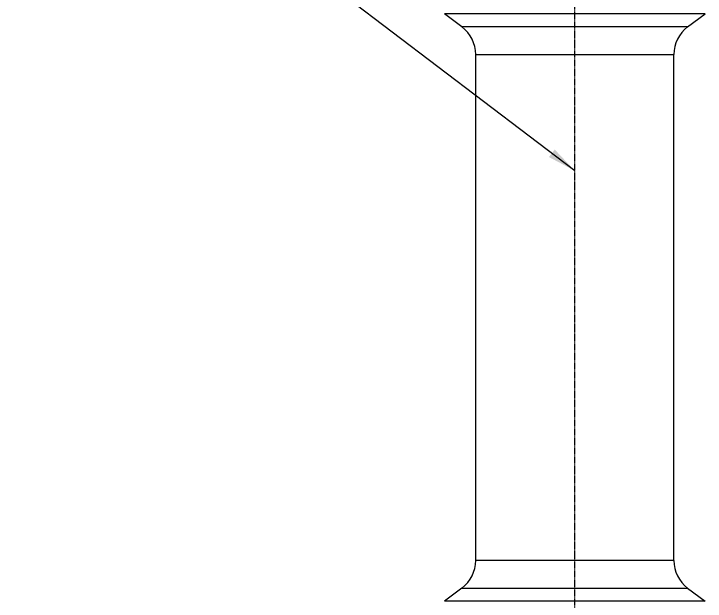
# Model space of a CAD drawing. Header units: millimetres. Extents: x 0 to 4378, y 0 to 2376.
# Drawn here: x 533.8 to 833.8, y 856.5 to 1111.5 of the extents above; entities that cross this region are included whole.
import ezdxf

# ---------------------------------------------------------------- set-up
doc = ezdxf.new("R2010")
doc.units = ezdxf.units.MM
doc.header["$LTSCALE"] = 0.2
doc.linetypes.add('CENTER2', pattern=[1.125, 0.75, -0.125, 0.125, -0.125])
doc.layers.add('02_Center Line', color=1, linetype='CENTER2')
doc.styles.add('Rainbow-5.0 Style', font='malgunsl.ttf')
doc.dimstyles.new('Rainbow-5.0 Style', dxfattribs={"dimtxt": 4, "dimasz": 2.5, "dimexe": 1, "dimexo": 1, "dimgap": 1, "dimtad": 1, "dimdsep": 46, "dimtxsty": 'Rainbow-5.0 Style', "dimcen": 0, "dimclrd": 251, "dimclre": 251, "dimclrt": 7, "dimazin": 3, "dimtp": 0.1, "dimtm": 0.1, "dimtfac": 0.61, "dimtmove": 0, "dimatfit": 3, "dimfxl": 1, "dimlwd": -1, "dimlwe": -1, "dimarcsym": 1})

# ---------------------------------------------------------------- blocks, each defined once
blk = doc.blocks.new('Blk$A22R2-0W24F')
for p, q in [((56.6, 509.2), (-56.6, 509.2)), ((-49, 503.5), (-56.6, 509.2)), ((49, 503.5), (56.6, 509.2)), ((49, 503.5), (-49, 503.5)), ((-43, 491.5), (43, 491.5)), ((-43, 271.9), (-43, 491.5)), ((43, 271.9), (43, 491.5)), ((43, 271.9), (-43, 271.9)), ((-49, 259.9), (-56.6, 254.2)), ((-49, 259.9), (49, 259.9)), ((49, 259.9), (56.6, 254.2)), ((56.6, 254.2), (-56.6, 254.2))]:
    blk.add_line(p, q)
for centre, start, end in [((-58, 491.5), 0, 53.1301), ((58, 491.5), 126.8699, 180), ((-58, 271.9), 306.8699, 0), ((58, 271.9), 180, 233.1301)]:
    blk.add_arc(centre, 15, start, end)
at = {"layer": '02_Center Line'}
blk.add_line((0, -10), (0, 1148.48), dxfattribs=at)

msp = doc.modelspace()

# ---------------------------------------------------------------- block references
msp.add_blockref('Blk$A22R2-0W24F', (777.219, 602.257))

# ---------------------------------------------------------------- leaders
at = {"annotation_type": 0, "has_hookline": 1, "hookline_direction": 1, "text_width": 94.488}
msp.add_leader([(777.219, 1043.351), (645.763, 1143.182), (633.263, 1143.182)], dimstyle='Rainbow-5.0 Style', override={"dimscale": 5, "dimgap": 1, "dimtad": 1}, dxfattribs=at)

doc.saveas('drawing.dxf')
